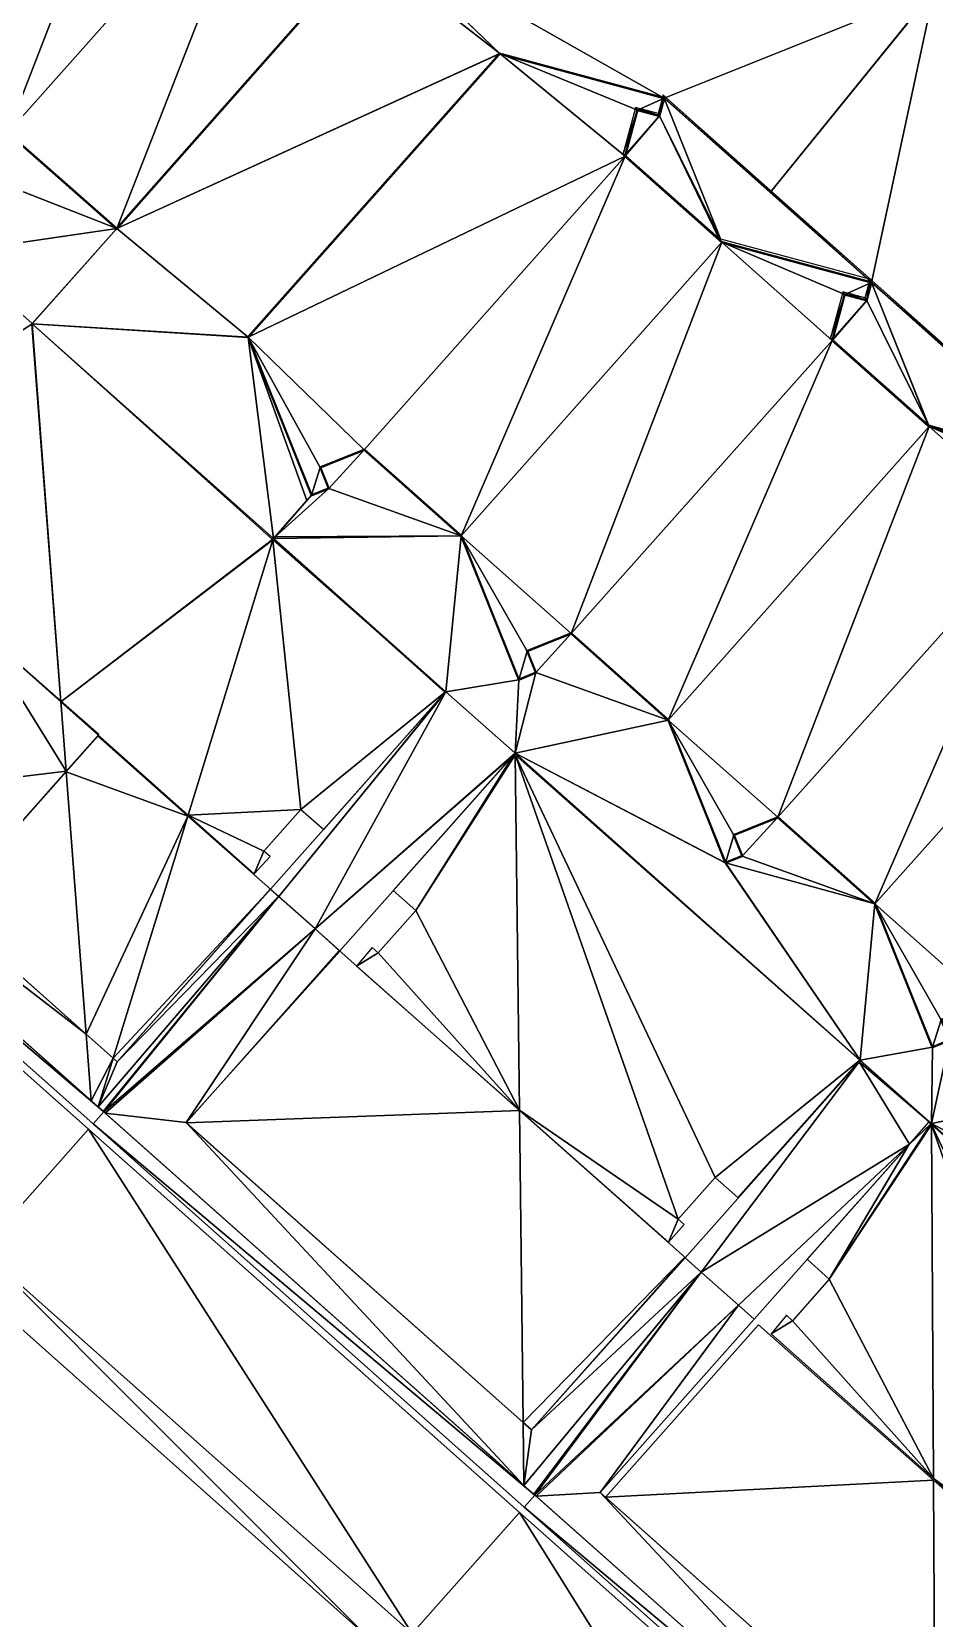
# Model space of a CAD drawing. Header units: metres. Extents: x 1634389 to 1634634, y 8249577 to 8249800.
# Drawn here: x 1634532.28 to 1634551.83, y 8249648.62 to 8249682.95 of the extents above; entities that cross this region are included whole.
import ezdxf

# ---------------------------------------------------------------- set-up
doc = ezdxf.new("R2010")
doc.units = ezdxf.units.M
doc.header["$LTSCALE"] = 2
doc.linetypes.add('CACHE2', pattern=[4.7625, 3.175, -1.5875])
for name, color, linetype in [('CONTOUR-BATIMENT', 5, 'Continuous'), ('MNT-02-ACCES PIETON PRIVE-FF-35', 40, 'Continuous'), ('MNT-02-BATIMENT FINI-FF-0', 1, 'Continuous'), ('MNT-02-BETON DESACTIVE FF-35', 7, 'Continuous'), ('MNT-02-ESPACE VERT-FF-30', 221, 'Continuous'), ('MNT-02-ESPACE VERT-PRIVE-FF-30', 222, 'CACHE2'), ('MNT-02-EVERGREEN-FF-45', 7, 'Continuous'), ('MNT-02-VOIRIE LOURDE-FF-60', 160, 'Continuous')]:
    doc.layers.add(name, color=color, linetype=linetype)

msp = doc.modelspace()

# ---------------------------------------------------------------- linework, layer by layer
at = {"layer": 'CONTOUR-BATIMENT', "linetype": 'CACHE2', "ltscale": 0.05, "const_width": 0.05, "flags": 128}
for points, elevation in [([(1634494.243, 8249725.281), (1634497.804, 8249724.321), (1634497.7, 8249723.935), (1634497.225, 8249724.062), (1634496.957, 8249723.067), (1634499.054, 8249721.203), (1634502.292, 8249720.331), (1634502.188, 8249719.944), (1634501.713, 8249720.072), (1634501.445, 8249719.077), (1634503.542, 8249717.213), (1634506.778, 8249716.346), (1634506.674, 8249715.959), (1634506.198, 8249716.086), (1634505.93, 8249715.092), (1634508.028, 8249713.228), (1634511.266, 8249712.355), (1634511.159, 8249711.974), (1634510.684, 8249712.102), (1634510.415, 8249711.106), (1634512.513, 8249709.242), (1634515.747, 8249708.371), (1634515.644, 8249707.989), (1634515.169, 8249708.116), (1634514.901, 8249707.121), (1634517.092, 8249705.176), (1634520.33, 8249704.304), (1634520.226, 8249703.917), (1634519.718, 8249704.062), (1634519.453, 8249703.076), (1634521.573, 8249701.186), (1634524.814, 8249700.317), (1634524.711, 8249699.93), (1634524.235, 8249700.057), (1634523.966, 8249699.063), (1634526.064, 8249697.199), (1634529.308, 8249696.325), (1634529.204, 8249695.938), (1634528.72, 8249696.069), (1634528.461, 8249695.071), (1634530.558, 8249693.207), (1634533.784, 8249692.337), (1634533.682, 8249691.959), (1634533.207, 8249692.087), (1634532.939, 8249691.091), (1634535.037, 8249689.228), (1634538.27, 8249688.356), (1634538.168, 8249687.974), (1634537.684, 8249688.105), (1634537.414, 8249687.116), (1634539.743, 8249685.048), (1634534.122, 8249678.692), (1634531.765, 8249680.765), (1634530.815, 8249680.384), (1634531.002, 8249679.917), (1634530.633, 8249679.764), (1634529.384, 8249682.875), (1634527.287, 8249684.739), (1634526.334, 8249684.357), (1634526.521, 8249683.9), (1634526.135, 8249683.745), (1634524.872, 8249686.894), (1634522.803, 8249688.734), (1634521.853, 8249688.35), (1634522.043, 8249687.879), (1634521.672, 8249687.73), (1634520.423, 8249690.842), (1634518.325, 8249692.706), (1634517.372, 8249692.324), (1634517.554, 8249691.87), (1634517.177, 8249691.722), (1634515.924, 8249694.833), (1634513.856, 8249696.67), (1634512.9, 8249696.287), (1634513.086, 8249695.825), (1634512.703, 8249695.666), (1634511.437, 8249698.82), (1634509.264, 8249700.751), (1634508.313, 8249700.369), (1634508.5, 8249699.903), (1634508.111, 8249699.746), (1634506.827, 8249702.93), (1634504.758, 8249704.77), (1634503.807, 8249704.389), (1634503.995, 8249703.919), (1634503.626, 8249703.766), (1634502.378, 8249706.878), (1634500.28, 8249708.741), (1634499.327, 8249708.359), (1634499.511, 8249707.9), (1634499.121, 8249707.747), (1634497.856, 8249710.9), (1634495.788, 8249712.738), (1634494.838, 8249712.357), (1634495.027, 8249711.885), (1634494.656, 8249711.736), (1634493.407, 8249714.848), (1634491.31, 8249716.712), (1634490.357, 8249716.33), (1634490.538, 8249715.875), (1634490.167, 8249715.727), (1634488.795, 8249719.15), (1634494.243, 8249725.281)], 0.55), ([(1634542.415, 8249682.478), (1634545.978, 8249681.516), (1634545.874, 8249681.13), (1634545.398, 8249681.257), (1634545.13, 8249680.262), (1634547.228, 8249678.398), (1634550.464, 8249677.527), (1634550.362, 8249677.139), (1634549.886, 8249677.266), (1634549.618, 8249676.272), (1634551.716, 8249674.408), (1634554.954, 8249673.535), (1634554.847, 8249673.154), (1634554.372, 8249673.283), (1634554.104, 8249672.287), (1634556.202, 8249670.423), (1634559.436, 8249669.555), (1634559.332, 8249669.169), (1634558.857, 8249669.296), (1634558.59, 8249668.304), (1634560.776, 8249666.361), (1634564.014, 8249665.489), (1634563.91, 8249665.102), (1634563.422, 8249665.234), (1634563.156, 8249664.248), (1634565.258, 8249662.38), (1634568.474, 8249661.513), (1634568.376, 8249661.149), (1634567.901, 8249661.275), (1634567.633, 8249660.281), (1634569.73, 8249658.417), (1634572.972, 8249657.54), (1634572.872, 8249657.154), (1634572.385, 8249657.285), (1634572.118, 8249656.296), (1634574.444, 8249654.227), (1634568.797, 8249647.872), (1634566.471, 8249649.94), (1634565.52, 8249649.559), (1634565.709, 8249649.095), (1634565.335, 8249648.945), (1634564.109, 8249652.003), (1634562.015, 8249653.864), (1634561.064, 8249653.482), (1634561.231, 8249653.067), (1634560.862, 8249652.913), (1634559.611, 8249656.025), (1634557.517, 8249657.885), (1634556.564, 8249657.504), (1634556.766, 8249657.002), (1634556.394, 8249656.853), (1634555.129, 8249660.006), (1634552.935, 8249661.956), (1634551.977, 8249661.572), (1634552.154, 8249661.13), (1634551.785, 8249660.977), (1634550.54, 8249664.083), (1634548.439, 8249665.953), (1634547.486, 8249665.57), (1634547.668, 8249665.116), (1634547.305, 8249664.971), (1634546.066, 8249668.058), (1634543.962, 8249669.933), (1634543.011, 8249669.551), (1634543.198, 8249669.085), (1634542.829, 8249668.931), (1634541.581, 8249672.043), (1634539.483, 8249673.907), (1634538.53, 8249673.525), (1634538.712, 8249673.071), (1634538.341, 8249672.922), (1634536.967, 8249676.346)], 0.32)]:
    msp.add_lwpolyline(points, close=True, dxfattribs=dict(at, elevation=elevation))
at = {"layer": 'MNT-02-ACCES PIETON PRIVE-FF-35', "linetype": 'ByBlock'}
for points in [[(1634545.931, 8249681.495, 98.95), (1634545.849, 8249681.183, 98.95), (1634545.978, 8249681.516, 98.95)], [(1634545.978, 8249681.516, 98.95), (1634545.849, 8249681.183, 98.95), (1634545.874, 8249681.13, 98.95)], [(1634547.199, 8249678.471, 98.95), (1634545.978, 8249681.516, 98.95), (1634545.874, 8249681.13, 98.95)], [(1634545.939, 8249681.527, 98.95), (1634545.931, 8249681.495, 98.95), (1634545.978, 8249681.516, 98.95)], [(1634545.942, 8249681.537, 98.951), (1634545.939, 8249681.527, 98.95), (1634545.978, 8249681.516, 98.95)], [(1634545.954, 8249681.584, 98.951), (1634545.942, 8249681.537, 98.951), (1634545.978, 8249681.516, 98.95)], [(1634546.013, 8249681.531, 98.949), (1634545.954, 8249681.584, 98.951), (1634545.978, 8249681.516, 98.95)], [(1634546.013, 8249681.531, 98.949), (1634545.978, 8249681.516, 98.95), (1634550.363, 8249677.617, 98.95)], [(1634550.363, 8249677.617, 98.95), (1634545.978, 8249681.516, 98.95), (1634547.199, 8249678.471, 98.95)], [(1634550.473, 8249677.567, 98.949), (1634546.013, 8249681.531, 98.949), (1634550.439, 8249677.596, 98.949)], [(1634546.013, 8249681.531, 98.949), (1634550.363, 8249677.617, 98.95), (1634550.439, 8249677.596, 98.949)], [(1634545.349, 8249681.277, 98.95), (1634545.091, 8249680.318, 98.95), (1634545.398, 8249681.257, 98.95)], [(1634545.091, 8249680.318, 98.95), (1634545.135, 8249680.28, 98.95), (1634545.398, 8249681.257, 98.95)], [(1634545.135, 8249680.28, 98.95), (1634545.874, 8249681.13, 98.95), (1634545.398, 8249681.257, 98.95)], [(1634545.135, 8249680.28, 98.95), (1634545.141, 8249680.275, 98.95), (1634545.874, 8249681.13, 98.95)], [(1634545.141, 8249680.275, 98.95), (1634547.159, 8249678.482, 98.95), (1634545.874, 8249681.13, 98.95)], [(1634545.359, 8249681.315, 98.95), (1634545.349, 8249681.277, 98.95), (1634545.398, 8249681.257, 98.95)], [(1634545.464, 8249681.286, 98.95), (1634545.359, 8249681.315, 98.95), (1634545.398, 8249681.257, 98.95)], [(1634545.874, 8249681.13, 98.95), (1634545.464, 8249681.286, 98.95), (1634545.398, 8249681.257, 98.95)], [(1634545.849, 8249681.183, 98.95), (1634545.464, 8249681.286, 98.95), (1634545.874, 8249681.13, 98.95)], [(1634547.191, 8249678.473, 98.95), (1634547.199, 8249678.471, 98.95), (1634545.874, 8249681.13, 98.95)], [(1634547.159, 8249678.482, 98.95), (1634547.191, 8249678.473, 98.95), (1634545.874, 8249681.13, 98.95)], [(1634534.122, 8249678.692, 99.18), (1634531.765, 8249680.765, 99.18), (1634531.002, 8249679.917, 99.18)], [(1634530.562, 8249678.174, 99.14), (1634534.122, 8249678.692, 99.18), (1634531.002, 8249679.917, 99.18)], [(1634530.562, 8249678.174, 99.14), (1634532.293, 8249676.636, 99.14), (1634534.122, 8249678.692, 99.18)], [(1634550.473, 8249677.567, 98.949), (1634550.439, 8249677.596, 98.949), (1634550.428, 8249677.559, 98.95)], [(1634550.473, 8249677.567, 98.949), (1634550.428, 8249677.559, 98.95), (1634550.464, 8249677.527, 98.95)], [(1634550.473, 8249677.567, 98.949), (1634550.464, 8249677.527, 98.95), (1634554.933, 8249673.603, 98.949)], [(1634549.835, 8249677.288, 98.95), (1634549.577, 8249676.332, 98.95), (1634549.886, 8249677.266, 98.95)], [(1634549.577, 8249676.332, 98.95), (1634549.623, 8249676.291, 98.95), (1634549.886, 8249677.266, 98.95)], [(1634549.623, 8249676.291, 98.95), (1634550.362, 8249677.139, 98.95), (1634549.886, 8249677.266, 98.95)], [(1634549.844, 8249677.324, 98.95), (1634549.835, 8249677.288, 98.95), (1634549.886, 8249677.266, 98.95)], [(1634549.951, 8249677.295, 98.95), (1634549.844, 8249677.324, 98.95), (1634549.886, 8249677.266, 98.95)], [(1634550.362, 8249677.139, 98.95), (1634549.951, 8249677.295, 98.95), (1634549.886, 8249677.266, 98.95)], [(1634550.323, 8249677.195, 98.95), (1634549.951, 8249677.295, 98.95), (1634550.362, 8249677.139, 98.95)], [(1634550.412, 8249677.504, 98.95), (1634550.323, 8249677.195, 98.95), (1634550.362, 8249677.139, 98.95)], [(1634550.464, 8249677.527, 98.95), (1634550.412, 8249677.504, 98.95), (1634550.362, 8249677.139, 98.95)], [(1634551.694, 8249674.452, 98.95), (1634550.464, 8249677.527, 98.95), (1634550.362, 8249677.139, 98.95)], [(1634550.422, 8249677.538, 98.95), (1634550.412, 8249677.504, 98.95), (1634550.464, 8249677.527, 98.95)], [(1634550.428, 8249677.559, 98.95), (1634550.422, 8249677.538, 98.95), (1634550.464, 8249677.527, 98.95)], [(1634554.933, 8249673.603, 98.949), (1634550.464, 8249677.527, 98.95), (1634554.954, 8249673.535, 98.95)], [(1634554.917, 8249673.545, 98.95), (1634550.464, 8249677.527, 98.95), (1634551.703, 8249674.444, 98.95)], [(1634551.7, 8249674.446, 98.95), (1634551.703, 8249674.444, 98.95), (1634550.464, 8249677.527, 98.95)], [(1634551.694, 8249674.452, 98.95), (1634551.7, 8249674.446, 98.95), (1634550.464, 8249677.527, 98.95)], [(1634554.917, 8249673.545, 98.95), (1634554.954, 8249673.535, 98.95), (1634550.464, 8249677.527, 98.95)], [(1634549.623, 8249676.291, 98.95), (1634549.63, 8249676.285, 98.95), (1634550.362, 8249677.139, 98.95)], [(1634549.63, 8249676.285, 98.95), (1634551.694, 8249674.452, 98.95), (1634550.362, 8249677.139, 98.95)], [(1634539.483, 8249673.907, 98.95), (1634538.53, 8249673.525, 98.95), (1634538.712, 8249673.071, 98.95)], [(1634541.581, 8249672.043, 98.95), (1634539.483, 8249673.907, 98.95), (1634538.712, 8249673.071, 98.95)], [(1634538.712, 8249673.071, 98.95), (1634538.341, 8249672.922, 98.95), (1634537.549, 8249672.022, 98.911)], [(1634541.581, 8249672.043, 98.95), (1634538.712, 8249673.071, 98.95), (1634537.549, 8249672.022, 98.911)], [(1634537.517, 8249671.986, 98.91), (1634537.51, 8249671.979, 98.91), (1634541.234, 8249668.657, 98.91)], [(1634537.52, 8249671.99, 98.91), (1634537.517, 8249671.986, 98.91), (1634541.25, 8249668.671, 98.91)], [(1634541.234, 8249668.657, 98.91), (1634541.25, 8249668.671, 98.91), (1634537.517, 8249671.986, 98.91)], [(1634541.25, 8249668.671, 98.91), (1634541.581, 8249672.043, 98.95), (1634537.52, 8249671.99, 98.91)], [(1634537.549, 8249672.022, 98.911), (1634537.52, 8249671.99, 98.91), (1634541.581, 8249672.043, 98.95)], [(1634542.829, 8249668.931, 98.95), (1634541.581, 8249672.043, 98.95), (1634541.25, 8249668.671, 98.91)], [(1634543.962, 8249669.933, 98.95), (1634543.011, 8249669.551, 98.95), (1634543.198, 8249669.085, 98.95)], [(1634543.198, 8249669.085, 98.95), (1634546.066, 8249668.058, 98.95), (1634543.962, 8249669.933, 98.95)], [(1634546.064, 8249668.065, 98.95), (1634543.962, 8249669.933, 98.95), (1634546.066, 8249668.058, 98.95)], [(1634543.198, 8249669.085, 98.95), (1634542.829, 8249668.931, 98.95), (1634542.747, 8249667.34, 98.91)], [(1634542.747, 8249667.34, 98.91), (1634546.066, 8249668.058, 98.95), (1634543.198, 8249669.085, 98.95)], [(1634541.234, 8249668.657, 98.91), (1634537.45, 8249664.399, 98.791), (1634537.629, 8249664.24, 98.791)], [(1634538.417, 8249663.54, 98.791), (1634541.25, 8249668.671, 98.91), (1634537.629, 8249664.24, 98.791)], [(1634541.234, 8249668.657, 98.91), (1634537.629, 8249664.24, 98.791), (1634541.25, 8249668.671, 98.91)], [(1634541.25, 8249668.671, 98.91), (1634538.417, 8249663.54, 98.791), (1634542.747, 8249667.34, 98.91)], [(1634542.829, 8249668.931, 98.95), (1634541.25, 8249668.671, 98.91), (1634542.747, 8249667.34, 98.91)], [(1634546.067, 8249668.058, 98.95), (1634542.747, 8249667.34, 98.91), (1634547.293, 8249664.977, 98.95)], [(1634546.067, 8249668.058, 98.95), (1634546.066, 8249668.058, 98.95), (1634542.747, 8249667.34, 98.91)], [(1634542.734, 8249667.319, 98.909), (1634542.747, 8249667.34, 98.91), (1634538.417, 8249663.54, 98.791)], [(1634538.417, 8249663.54, 98.791), (1634538.952, 8249663.065, 98.788), (1634542.734, 8249667.319, 98.909)], [(1634542.734, 8249667.319, 98.909), (1634542.748, 8249667.307, 98.909), (1634542.747, 8249667.34, 98.91)], [(1634547.296, 8249664.967, 98.95), (1634542.747, 8249667.34, 98.91), (1634550.223, 8249660.699, 98.91)], [(1634547.293, 8249664.977, 98.95), (1634542.747, 8249667.34, 98.91), (1634547.296, 8249664.967, 98.95)], [(1634542.747, 8249667.34, 98.91), (1634542.748, 8249667.307, 98.909), (1634550.223, 8249660.699, 98.91)], [(1634550.221, 8249660.695, 98.91), (1634550.223, 8249660.699, 98.91), (1634542.748, 8249667.307, 98.909)], [(1634548.439, 8249665.953, 98.95), (1634547.486, 8249665.57, 98.95), (1634547.668, 8249665.116, 98.95)], [(1634547.668, 8249665.116, 98.95), (1634550.538, 8249664.084, 98.95), (1634548.439, 8249665.953, 98.95)], [(1634550.536, 8249664.088, 98.95), (1634548.439, 8249665.953, 98.95), (1634550.538, 8249664.084, 98.95)], [(1634547.305, 8249664.971, 98.95), (1634547.296, 8249664.967, 98.95), (1634550.223, 8249660.699, 98.91)], [(1634547.668, 8249665.116, 98.95), (1634547.305, 8249664.971, 98.95), (1634550.538, 8249664.083, 98.95)], [(1634550.54, 8249664.08, 98.95), (1634547.305, 8249664.971, 98.95), (1634550.223, 8249660.699, 98.91)], [(1634550.54, 8249664.08, 98.95), (1634550.538, 8249664.083, 98.95), (1634547.305, 8249664.971, 98.95)], [(1634550.538, 8249664.083, 98.95), (1634550.538, 8249664.083, 98.95), (1634547.668, 8249665.116, 98.95)], [(1634550.538, 8249664.083, 98.95), (1634550.538, 8249664.084, 98.95), (1634547.668, 8249665.116, 98.95)], [(1634551.785, 8249660.977, 98.95), (1634550.54, 8249664.08, 98.95), (1634550.223, 8249660.699, 98.91)], [(1634551.764, 8249659.33, 98.91), (1634555.119, 8249660.01, 98.95), (1634552.154, 8249661.13, 98.95)], [(1634552.154, 8249661.13, 98.95), (1634551.785, 8249660.977, 98.95), (1634551.764, 8249659.33, 98.91)], [(1634551.785, 8249660.977, 98.95), (1634550.223, 8249660.699, 98.91), (1634551.764, 8249659.33, 98.91)], [(1634546.428, 8249656.422, 98.762), (1634546.775, 8249656.114, 98.762), (1634550.198, 8249660.665, 98.909)], [(1634551.288, 8249658.882, 98.893), (1634550.198, 8249660.665, 98.909), (1634546.775, 8249656.114, 98.762)], [(1634550.223, 8249660.693, 98.91), (1634550.198, 8249660.665, 98.909), (1634551.718, 8249659.366, 98.91)], [(1634550.198, 8249660.665, 98.909), (1634551.288, 8249658.882, 98.893), (1634551.718, 8249659.366, 98.91)], [(1634550.221, 8249660.695, 98.91), (1634550.223, 8249660.693, 98.91), (1634550.223, 8249660.699, 98.91)], [(1634550.223, 8249660.699, 98.91), (1634550.223, 8249660.693, 98.91), (1634551.764, 8249659.33, 98.91)], [(1634551.718, 8249659.366, 98.91), (1634551.764, 8249659.33, 98.91), (1634550.223, 8249660.693, 98.91)], [(1634555.122, 8249660.004, 98.95), (1634555.119, 8249660.01, 98.95), (1634551.764, 8249659.33, 98.91)], [(1634555.122, 8249660.004, 98.95), (1634551.764, 8249659.33, 98.91), (1634556.394, 8249656.853, 98.95)], [(1634551.718, 8249659.366, 98.91), (1634551.76, 8249659.327, 98.91), (1634551.764, 8249659.33, 98.91)], [(1634551.76, 8249659.327, 98.91), (1634551.764, 8249659.324, 98.91), (1634551.764, 8249659.33, 98.91)], [(1634551.764, 8249659.33, 98.91), (1634551.764, 8249659.324, 98.91), (1634559.314, 8249652.622, 98.91)], [(1634556.394, 8249656.853, 98.95), (1634551.764, 8249659.33, 98.91), (1634559.314, 8249652.622, 98.91)], [(1634559.291, 8249652.595, 98.909), (1634559.314, 8249652.622, 98.91), (1634551.764, 8249659.324, 98.91)], [(1634546.775, 8249656.114, 98.762), (1634547.585, 8249655.394, 98.762), (1634551.288, 8249658.882, 98.893)], [(1634547.585, 8249655.394, 98.762), (1634547.922, 8249655.095, 98.759), (1634551.288, 8249658.882, 98.893)]]:
    msp.add_3dface(points, dxfattribs=at)
at = {"layer": 'MNT-02-BATIMENT FINI-FF-0', "color": 5, "linetype": 'ByBlock'}
for points in [[(1634527.287, 8249684.739, 99.53), (1634529.384, 8249682.875, 99.53), (1634532.939, 8249691.091, 99.53)], [(1634529.384, 8249682.875, 99.53), (1634535.037, 8249689.228, 99.53), (1634532.939, 8249691.091, 99.53)], [(1634529.384, 8249682.875, 99.53), (1634531.765, 8249680.765, 99.53), (1634535.037, 8249689.228, 99.53)], [(1634531.765, 8249680.765, 99.53), (1634537.414, 8249687.116, 99.53), (1634535.037, 8249689.228, 99.53)], [(1634531.765, 8249680.765, 99.53), (1634534.122, 8249678.692, 99.53), (1634537.414, 8249687.116, 99.53)], [(1634534.122, 8249678.692, 99.53), (1634539.743, 8249685.048, 99.53), (1634537.414, 8249687.116, 99.53)], [(1634542.415, 8249682.478, 99.3), (1634536.967, 8249676.346, 99.3), (1634545.13, 8249680.262, 99.3)], [(1634542.415, 8249682.478, 99.3), (1634545.13, 8249680.262, 99.3), (1634545.398, 8249681.257, 99.3)], [(1634542.415, 8249682.478, 99.3), (1634545.398, 8249681.257, 99.3), (1634545.978, 8249681.516, 99.3)], [(1634545.398, 8249681.257, 99.3), (1634545.874, 8249681.13, 99.3), (1634545.978, 8249681.516, 99.3)], [(1634536.967, 8249676.346, 99.3), (1634539.483, 8249673.907, 99.3), (1634545.13, 8249680.262, 99.3)], [(1634539.483, 8249673.907, 99.3), (1634541.581, 8249672.043, 99.3), (1634545.13, 8249680.262, 99.3)], [(1634541.581, 8249672.043, 99.3), (1634547.228, 8249678.398, 99.3), (1634545.13, 8249680.262, 99.3)], [(1634541.581, 8249672.043, 99.3), (1634543.962, 8249669.933, 99.3), (1634547.228, 8249678.398, 99.3)], [(1634543.962, 8249669.933, 99.3), (1634549.618, 8249676.272, 99.3), (1634547.228, 8249678.398, 99.3)], [(1634549.886, 8249677.266, 99.3), (1634550.464, 8249677.527, 99.3), (1634547.228, 8249678.398, 99.3)], [(1634549.618, 8249676.272, 99.3), (1634549.886, 8249677.266, 99.3), (1634547.228, 8249678.398, 99.3)], [(1634549.886, 8249677.266, 99.3), (1634550.362, 8249677.139, 99.3), (1634550.464, 8249677.527, 99.3)], [(1634536.967, 8249676.346, 99.3), (1634538.341, 8249672.922, 99.3), (1634538.53, 8249673.525, 99.3)], [(1634536.967, 8249676.346, 99.3), (1634538.53, 8249673.525, 99.3), (1634539.483, 8249673.907, 99.3)], [(1634543.962, 8249669.933, 99.3), (1634546.066, 8249668.058, 99.3), (1634549.618, 8249676.272, 99.3)], [(1634546.066, 8249668.058, 99.3), (1634551.716, 8249674.408, 99.3), (1634549.618, 8249676.272, 99.3)], [(1634546.066, 8249668.058, 99.3), (1634548.439, 8249665.953, 99.3), (1634551.716, 8249674.408, 99.3)], [(1634548.439, 8249665.953, 99.3), (1634554.104, 8249672.287, 99.3), (1634551.716, 8249674.408, 99.3)], [(1634554.104, 8249672.287, 99.3), (1634554.372, 8249673.283, 99.3), (1634551.716, 8249674.408, 99.3)], [(1634554.372, 8249673.283, 99.3), (1634554.954, 8249673.535, 99.3), (1634551.716, 8249674.408, 99.3)], [(1634538.341, 8249672.922, 99.3), (1634538.712, 8249673.071, 99.3), (1634538.53, 8249673.525, 99.3)], [(1634548.439, 8249665.953, 99.3), (1634550.54, 8249664.083, 99.3), (1634554.104, 8249672.287, 99.3)], [(1634550.54, 8249664.083, 99.3), (1634556.202, 8249670.423, 99.3), (1634554.104, 8249672.287, 99.3)], [(1634541.581, 8249672.043, 99.3), (1634542.829, 8249668.931, 99.3), (1634543.011, 8249669.551, 99.3)], [(1634541.581, 8249672.043, 99.3), (1634543.011, 8249669.551, 99.3), (1634543.962, 8249669.933, 99.3)], [(1634550.54, 8249664.083, 99.3), (1634552.935, 8249661.956, 99.3), (1634556.202, 8249670.423, 99.3)], [(1634542.829, 8249668.931, 99.3), (1634543.198, 8249669.085, 99.3), (1634543.011, 8249669.551, 99.3)], [(1634546.066, 8249668.058, 99.3), (1634547.305, 8249664.971, 99.3), (1634547.486, 8249665.57, 99.3)], [(1634546.066, 8249668.058, 99.3), (1634547.486, 8249665.57, 99.3), (1634548.439, 8249665.953, 99.3)], [(1634547.305, 8249664.971, 99.3), (1634547.668, 8249665.116, 99.3), (1634547.486, 8249665.57, 99.3)], [(1634550.54, 8249664.083, 99.3), (1634551.785, 8249660.977, 99.3), (1634551.977, 8249661.572, 99.3)], [(1634550.54, 8249664.083, 99.3), (1634551.977, 8249661.572, 99.3), (1634552.935, 8249661.956, 99.3)], [(1634551.785, 8249660.977, 99.3), (1634552.154, 8249661.13, 99.3), (1634551.977, 8249661.572, 99.3)]]:
    msp.add_3dface(points, dxfattribs=at)
at = {"layer": 'MNT-02-BETON DESACTIVE FF-35', "color": 6, "linetype": 'ByBlock'}
for points in [[(1634533.46, 8249661.261, 98.713), (1634523.469, 8249670.137, 98.78), (1634522.055, 8249670.05, 98.75)], [(1634533.46, 8249661.261, 98.713), (1634522.055, 8249670.05, 98.75), (1634533.569, 8249659.821, 98.673)], [(1634534.134, 8249660.662, 98.688), (1634533.721, 8249659.686, 98.667), (1634537.627, 8249664.238, 98.791)], [(1634533.829, 8249659.59, 98.667), (1634537.627, 8249664.238, 98.791), (1634533.721, 8249659.686, 98.667)], [(1634533.84, 8249659.58, 98.667), (1634537.627, 8249664.238, 98.791), (1634533.829, 8249659.59, 98.667)], [(1634538.415, 8249663.538, 98.791), (1634537.627, 8249664.238, 98.791), (1634533.84, 8249659.58, 98.667)], [(1634537.627, 8249664.238, 98.791), (1634537.447, 8249664.398, 98.791), (1634534.134, 8249660.662, 98.688)], [(1634533.873, 8249659.551, 98.667), (1634538.415, 8249663.538, 98.791), (1634533.84, 8249659.58, 98.667)], [(1634535.625, 8249659.347, 98.681), (1634538.415, 8249663.538, 98.791), (1634533.873, 8249659.551, 98.667)], [(1634535.625, 8249659.347, 98.681), (1634538.954, 8249663.06, 98.788), (1634538.415, 8249663.538, 98.791)], [(1634534.046, 8249660.74, 98.688), (1634533.46, 8249661.261, 98.713), (1634533.569, 8249659.821, 98.673)], [(1634533.569, 8249659.821, 98.673), (1634533.721, 8249659.686, 98.667), (1634534.046, 8249660.74, 98.688)], [(1634534.134, 8249660.662, 98.688), (1634534.046, 8249660.74, 98.688), (1634533.721, 8249659.686, 98.667)], [(1634535.625, 8249659.347, 98.681), (1634533.873, 8249659.551, 98.667), (1634542.939, 8249651.497, 98.606)], [(1634542.923, 8249652.861, 98.632), (1634535.625, 8249659.347, 98.681), (1634542.939, 8249651.497, 98.606)], [(1634546.775, 8249656.114, 98.762), (1634546.428, 8249656.422, 98.762), (1634543.105, 8249652.699, 98.632)], [(1634543.105, 8249652.699, 98.632), (1634542.939, 8249651.497, 98.606), (1634546.775, 8249656.114, 98.762)], [(1634543.156, 8249651.304, 98.606), (1634546.775, 8249656.114, 98.762), (1634542.939, 8249651.497, 98.606)], [(1634543.178, 8249651.285, 98.606), (1634546.775, 8249656.114, 98.762), (1634543.156, 8249651.304, 98.606)], [(1634547.585, 8249655.394, 98.762), (1634546.775, 8249656.114, 98.762), (1634543.178, 8249651.285, 98.606)], [(1634543.178, 8249651.285, 98.606), (1634543.201, 8249651.265, 98.606), (1634547.585, 8249655.394, 98.762)], [(1634544.591, 8249651.342, 98.627), (1634547.585, 8249655.394, 98.762), (1634543.201, 8249651.265, 98.606)], [(1634544.591, 8249651.342, 98.627), (1634547.922, 8249655.095, 98.759), (1634547.585, 8249655.394, 98.762)], [(1634543.105, 8249652.699, 98.632), (1634542.923, 8249652.861, 98.632), (1634542.939, 8249651.497, 98.606)], [(1634544.591, 8249651.342, 98.627), (1634543.201, 8249651.265, 98.606), (1634551.852, 8249643.579, 98.548)], [(1634551.845, 8249644.903, 98.579), (1634544.591, 8249651.342, 98.627), (1634551.852, 8249643.579, 98.548)]]:
    msp.add_3dface(points, dxfattribs=at)
at = {"layer": 'MNT-02-ESPACE VERT-FF-30', "linetype": 'ByBlock'}
for points in [[(1634531.102, 8249670.054, 98.975), (1634527.782, 8249666.317, 98.802), (1634533.027, 8249666.949, 98.921)], [(1634531.102, 8249670.054, 98.975), (1634533.027, 8249666.949, 98.921), (1634532.911, 8249668.468, 98.963)], [(1634533.027, 8249666.949, 98.921), (1634533.734, 8249667.746, 98.927), (1634532.911, 8249668.468, 98.963)], [(1634527.782, 8249666.317, 98.802), (1634530.401, 8249663.99, 98.784), (1634533.027, 8249666.949, 98.921)], [(1634539.553, 8249648.219, 98.543), (1634530.859, 8249655.942, 98.601), (1634526.481, 8249647.195, 98.35)]]:
    msp.add_3dface(points, dxfattribs=at)
at = {"layer": 'MNT-02-ESPACE VERT-PRIVE-FF-30', "linetype": 'ByBlock'}
for points in [[(1634539.743, 8249685.048, 99.23), (1634539.49, 8249684.762, 99.23), (1634542.415, 8249682.478, 99)], [(1634539.744, 8249685.048, 99.23), (1634539.743, 8249685.048, 99.23), (1634542.415, 8249682.478, 99)], [(1634545.978, 8249681.516, 99), (1634551.824, 8249683.857, 98.8), (1634539.744, 8249685.048, 99.23)], [(1634539.744, 8249685.048, 99.23), (1634542.415, 8249682.478, 99), (1634545.978, 8249681.516, 99)], [(1634542.415, 8249682.478, 99), (1634539.49, 8249684.762, 99.23), (1634534.122, 8249678.692, 99.23)], [(1634534.129, 8249678.709, 99.23), (1634534.122, 8249678.692, 99.23), (1634539.49, 8249684.762, 99.23)], [(1634551.824, 8249683.857, 98.8), (1634545.978, 8249681.516, 99), (1634551.825, 8249683.856, 98.8)], [(1634548.271, 8249679.477, 99), (1634551.825, 8249683.856, 98.8), (1634545.978, 8249681.516, 99)], [(1634551.826, 8249683.855, 98.8), (1634551.825, 8249683.856, 98.8), (1634548.271, 8249679.477, 99)], [(1634548.271, 8249679.477, 99), (1634550.465, 8249677.529, 99), (1634551.826, 8249683.855, 98.8)], [(1634551.827, 8249683.854, 98.8), (1634551.826, 8249683.855, 98.8), (1634550.465, 8249677.529, 99)], [(1634550.465, 8249677.529, 99), (1634554.95, 8249673.546, 99), (1634551.827, 8249683.854, 98.8)], [(1634542.413, 8249682.477, 99), (1634542.415, 8249682.478, 99), (1634534.122, 8249678.692, 99.23)], [(1634536.966, 8249676.347, 99), (1634542.413, 8249682.477, 99), (1634534.122, 8249678.692, 99.23)], [(1634542.413, 8249682.477, 99), (1634542.414, 8249682.476, 99), (1634542.415, 8249682.478, 99)], [(1634542.414, 8249682.476, 99), (1634542.418, 8249682.475, 99), (1634542.415, 8249682.478, 99)], [(1634542.426, 8249682.473, 99), (1634545.978, 8249681.516, 99), (1634542.415, 8249682.478, 99)], [(1634542.418, 8249682.475, 99), (1634542.426, 8249682.473, 99), (1634542.415, 8249682.478, 99)], [(1634542.426, 8249682.473, 99), (1634545.965, 8249681.511, 99), (1634545.978, 8249681.516, 99)], [(1634545.965, 8249681.511, 99), (1634545.975, 8249681.508, 99), (1634545.978, 8249681.516, 99)], [(1634545.975, 8249681.508, 99), (1634545.982, 8249681.506, 99), (1634545.978, 8249681.516, 99)], [(1634545.988, 8249681.505, 99), (1634548.271, 8249679.477, 99), (1634545.978, 8249681.516, 99)], [(1634545.982, 8249681.506, 99), (1634545.988, 8249681.505, 99), (1634545.978, 8249681.516, 99)], [(1634534.113, 8249678.691, 99.23), (1634532.289, 8249676.631, 99.19), (1634532.29, 8249676.63, 99.19)], [(1634534.122, 8249678.692, 99.23), (1634532.29, 8249676.63, 99.19), (1634536.966, 8249676.346, 99)], [(1634534.113, 8249678.691, 99.23), (1634532.29, 8249676.63, 99.19), (1634534.122, 8249678.692, 99.23)], [(1634534.116, 8249678.695, 99.23), (1634534.113, 8249678.691, 99.23), (1634534.122, 8249678.692, 99.23)], [(1634534.118, 8249678.696, 99.23), (1634534.116, 8249678.695, 99.23), (1634534.122, 8249678.692, 99.23)], [(1634534.129, 8249678.709, 99.23), (1634534.118, 8249678.696, 99.23), (1634534.122, 8249678.692, 99.23)], [(1634536.966, 8249676.346, 99), (1634536.966, 8249676.347, 99), (1634534.122, 8249678.692, 99.23)], [(1634532.28, 8249676.622, 99.19), (1634532.279, 8249676.623, 99.19), (1634527.316, 8249673.432, 99.001)], [(1634532.913, 8249668.45, 98.963), (1634532.28, 8249676.622, 99.19), (1634527.316, 8249673.432, 99.001)], [(1634532.28, 8249676.622, 99.19), (1634532.913, 8249668.45, 98.963), (1634532.29, 8249676.63, 99.19)], [(1634532.284, 8249676.626, 99.19), (1634532.28, 8249676.622, 99.19), (1634532.29, 8249676.63, 99.19)], [(1634532.289, 8249676.631, 99.19), (1634532.284, 8249676.626, 99.19), (1634532.29, 8249676.63, 99.19)], [(1634536.968, 8249676.338, 99), (1634536.965, 8249676.345, 99), (1634532.29, 8249676.63, 99.19)], [(1634537.497, 8249671.964, 98.96), (1634537.513, 8249671.99, 98.96), (1634532.29, 8249676.63, 99.19)], [(1634537.497, 8249671.964, 98.96), (1634532.29, 8249676.63, 99.19), (1634532.913, 8249668.45, 98.963)], [(1634536.965, 8249676.345, 99), (1634536.966, 8249676.346, 99), (1634532.29, 8249676.63, 99.19)], [(1634536.968, 8249676.338, 99), (1634532.29, 8249676.63, 99.19), (1634537.513, 8249671.99, 98.96)], [(1634536.968, 8249676.338, 99), (1634537.513, 8249671.99, 98.96), (1634538.241, 8249672.809, 98.995)], [(1634538.241, 8249672.809, 98.995), (1634538.339, 8249672.921, 99), (1634536.968, 8249676.338, 99)], [(1634537.544, 8249672.018, 98.961), (1634538.241, 8249672.809, 98.995), (1634537.513, 8249671.99, 98.96)], [(1634532.913, 8249668.45, 98.963), (1634537.503, 8249671.958, 98.959), (1634537.497, 8249671.964, 98.96)], [(1634532.913, 8249668.45, 98.963), (1634535.667, 8249665.999, 98.842), (1634537.503, 8249671.958, 98.959)], [(1634535.667, 8249665.999, 98.842), (1634538.11, 8249666.124, 98.877), (1634537.503, 8249671.958, 98.959)], [(1634537.497, 8249671.964, 98.96), (1634537.51, 8249671.979, 98.96), (1634537.513, 8249671.99, 98.96)], [(1634538.11, 8249666.124, 98.877), (1634541.24, 8249668.668, 98.96), (1634537.503, 8249671.958, 98.959)], [(1634537.51, 8249671.979, 98.96), (1634537.517, 8249671.987, 98.96), (1634537.513, 8249671.99, 98.96)], [(1634537.52, 8249671.99, 98.96), (1634537.544, 8249672.018, 98.961), (1634537.513, 8249671.99, 98.96)], [(1634537.517, 8249671.987, 98.96), (1634537.52, 8249671.99, 98.96), (1634537.513, 8249671.99, 98.96)], [(1634538.11, 8249666.124, 98.877), (1634538.605, 8249665.687, 98.877), (1634541.24, 8249668.668, 98.96)], [(1634540.11, 8249664.37, 98.875), (1634540.599, 8249663.939, 98.872), (1634542.73, 8249667.319, 98.959)], [(1634542.748, 8249667.304, 98.959), (1634542.73, 8249667.319, 98.959), (1634540.599, 8249663.939, 98.872)], [(1634542.748, 8249667.304, 98.959), (1634540.599, 8249663.939, 98.872), (1634542.841, 8249659.618, 98.812)], [(1634542.841, 8249659.618, 98.812), (1634546.278, 8249657.254, 98.825), (1634542.748, 8249667.304, 98.959)], [(1634550.212, 8249660.696, 98.96), (1634542.748, 8249667.304, 98.959), (1634547.083, 8249658.156, 98.857)], [(1634547.083, 8249658.156, 98.857), (1634542.748, 8249667.304, 98.959), (1634546.278, 8249657.254, 98.825)], [(1634535.667, 8249665.999, 98.842), (1634537.309, 8249665.223, 98.852), (1634538.11, 8249666.124, 98.877)], [(1634535.667, 8249665.999, 98.842), (1634537.096, 8249664.727, 98.842), (1634537.309, 8249665.223, 98.852)], [(1634537.096, 8249664.727, 98.842), (1634537.446, 8249665.107, 98.852), (1634537.309, 8249665.223, 98.852)], [(1634540.599, 8249663.939, 98.872), (1634539.783, 8249663.024, 98.846), (1634542.841, 8249659.618, 98.812)], [(1634539.783, 8249663.024, 98.846), (1634539.656, 8249663.136, 98.847), (1634539.317, 8249662.735, 98.835)], [(1634539.783, 8249663.024, 98.846), (1634539.317, 8249662.735, 98.835), (1634542.841, 8249659.618, 98.812)], [(1634550.212, 8249660.696, 98.96), (1634547.083, 8249658.156, 98.857), (1634547.572, 8249657.726, 98.857)], [(1634542.841, 8249659.618, 98.812), (1634546.071, 8249656.762, 98.812), (1634546.278, 8249657.254, 98.825)], [(1634551.274, 8249658.869, 98.943), (1634549.553, 8249655.959, 98.852), (1634551.752, 8249659.319, 98.96)], [(1634551.764, 8249659.309, 98.96), (1634551.752, 8249659.319, 98.96), (1634549.553, 8249655.959, 98.852)], [(1634551.807, 8249651.643, 98.784), (1634551.764, 8249659.309, 98.96), (1634549.553, 8249655.959, 98.852)], [(1634551.752, 8249659.319, 98.96), (1634551.709, 8249659.358, 98.96), (1634551.274, 8249658.869, 98.943)], [(1634551.807, 8249651.643, 98.784), (1634555.333, 8249649.11, 98.797), (1634551.764, 8249659.309, 98.96)], [(1634559.287, 8249652.599, 98.959), (1634551.764, 8249659.309, 98.96), (1634556.126, 8249650.019, 98.835)], [(1634556.126, 8249650.019, 98.835), (1634551.764, 8249659.309, 98.96), (1634555.333, 8249649.11, 98.797)], [(1634551.274, 8249658.869, 98.943), (1634549.07, 8249656.394, 98.855), (1634549.553, 8249655.959, 98.852)], [(1634546.071, 8249656.762, 98.812), (1634546.41, 8249657.143, 98.825), (1634546.278, 8249657.254, 98.825)], [(1634549.553, 8249655.959, 98.852), (1634548.753, 8249655.054, 98.82), (1634551.807, 8249651.643, 98.784)], [(1634548.753, 8249655.054, 98.82), (1634548.623, 8249655.183, 98.821), (1634548.294, 8249654.778, 98.807)], [(1634548.753, 8249655.054, 98.82), (1634548.294, 8249654.778, 98.807), (1634551.807, 8249651.643, 98.784)], [(1634551.807, 8249651.643, 98.784), (1634555.151, 8249648.657, 98.783), (1634555.333, 8249649.11, 98.797)]]:
    msp.add_3dface(points, dxfattribs=at)
at = {"layer": 'MNT-02-EVERGREEN-FF-45', "color": 1, "linetype": 'ByBlock'}
for points in [[(1634533.027, 8249666.941, 98.771), (1634535.661, 8249665.98, 98.691), (1634533.709, 8249667.708, 98.777)], [(1634533.027, 8249666.941, 98.771), (1634530.396, 8249663.98, 98.634), (1634533.46, 8249661.258, 98.613)], [(1634533.027, 8249666.941, 98.771), (1634533.46, 8249661.258, 98.613), (1634535.661, 8249665.98, 98.691)], [(1634533.46, 8249661.258, 98.613), (1634534.045, 8249660.738, 98.588), (1634535.661, 8249665.98, 98.691)], [(1634537.45, 8249664.395, 98.691), (1634535.661, 8249665.98, 98.691), (1634534.045, 8249660.738, 98.588)], [(1634534.045, 8249660.738, 98.588), (1634534.132, 8249660.661, 98.588), (1634537.45, 8249664.395, 98.691)], [(1634535.622, 8249659.345, 98.581), (1634542.841, 8249659.608, 98.662), (1634538.936, 8249663.073, 98.688)], [(1634535.622, 8249659.345, 98.581), (1634542.923, 8249652.858, 98.532), (1634542.841, 8249659.608, 98.662)], [(1634542.923, 8249652.858, 98.532), (1634546.421, 8249656.432, 98.662), (1634542.841, 8249659.608, 98.662)], [(1634542.923, 8249652.858, 98.532), (1634543.103, 8249652.698, 98.532), (1634546.421, 8249656.432, 98.662)], [(1634544.704, 8249651.245, 98.526), (1634551.807, 8249651.611, 98.633), (1634548.017, 8249654.973, 98.658)], [(1634544.704, 8249651.245, 98.526), (1634551.845, 8249644.9, 98.479), (1634551.807, 8249651.611, 98.633)], [(1634551.845, 8249644.9, 98.479), (1634555.503, 8249648.332, 98.633), (1634551.807, 8249651.611, 98.633)]]:
    msp.add_3dface(points, dxfattribs=at)
at = {"layer": 'MNT-02-VOIRIE LOURDE-FF-60'}
for points in [[(1634521.982, 8249670.115, 98.5), (1634521.75, 8249669.854, 98.489), (1634533.84, 8249659.58, 98.417)], [(1634533.508, 8249659.207, 98.39), (1634521.649, 8249669.741, 98.469), (1634531.183, 8249656.59, 98.32)], [(1634533.608, 8249659.319, 98.41), (1634533.84, 8249659.58, 98.417), (1634521.75, 8249669.854, 98.489)], [(1634533.84, 8249659.58, 98.417), (1634533.608, 8249659.319, 98.41), (1634543.178, 8249651.285, 98.356)], [(1634533.508, 8249659.207, 98.39), (1634531.183, 8249656.59, 98.32), (1634540.521, 8249648.295, 98.257)], [(1634542.846, 8249650.911, 98.327), (1634533.508, 8249659.207, 98.39), (1634540.521, 8249648.295, 98.257)], [(1634542.946, 8249651.024, 98.347), (1634543.178, 8249651.285, 98.356), (1634533.608, 8249659.319, 98.41)], [(1634530.859, 8249655.942, 98.301), (1634539.553, 8249648.219, 98.243), (1634531.183, 8249656.59, 98.32)], [(1634539.553, 8249648.219, 98.243), (1634540.521, 8249648.295, 98.257), (1634531.183, 8249656.59, 98.32)], [(1634542.946, 8249651.024, 98.347), (1634552.088, 8249643.37, 98.298), (1634543.178, 8249651.285, 98.356)], [(1634540.521, 8249648.295, 98.257), (1634549.431, 8249640.38, 98.198), (1634542.846, 8249650.911, 98.327)], [(1634551.755, 8249642.996, 98.268), (1634542.846, 8249650.911, 98.327), (1634549.431, 8249640.38, 98.198)], [(1634542.946, 8249651.024, 98.347), (1634551.856, 8249643.109, 98.288), (1634552.088, 8249643.37, 98.298)]]:
    msp.add_3dface(points, dxfattribs=at)

doc.saveas('drawing.dxf')
